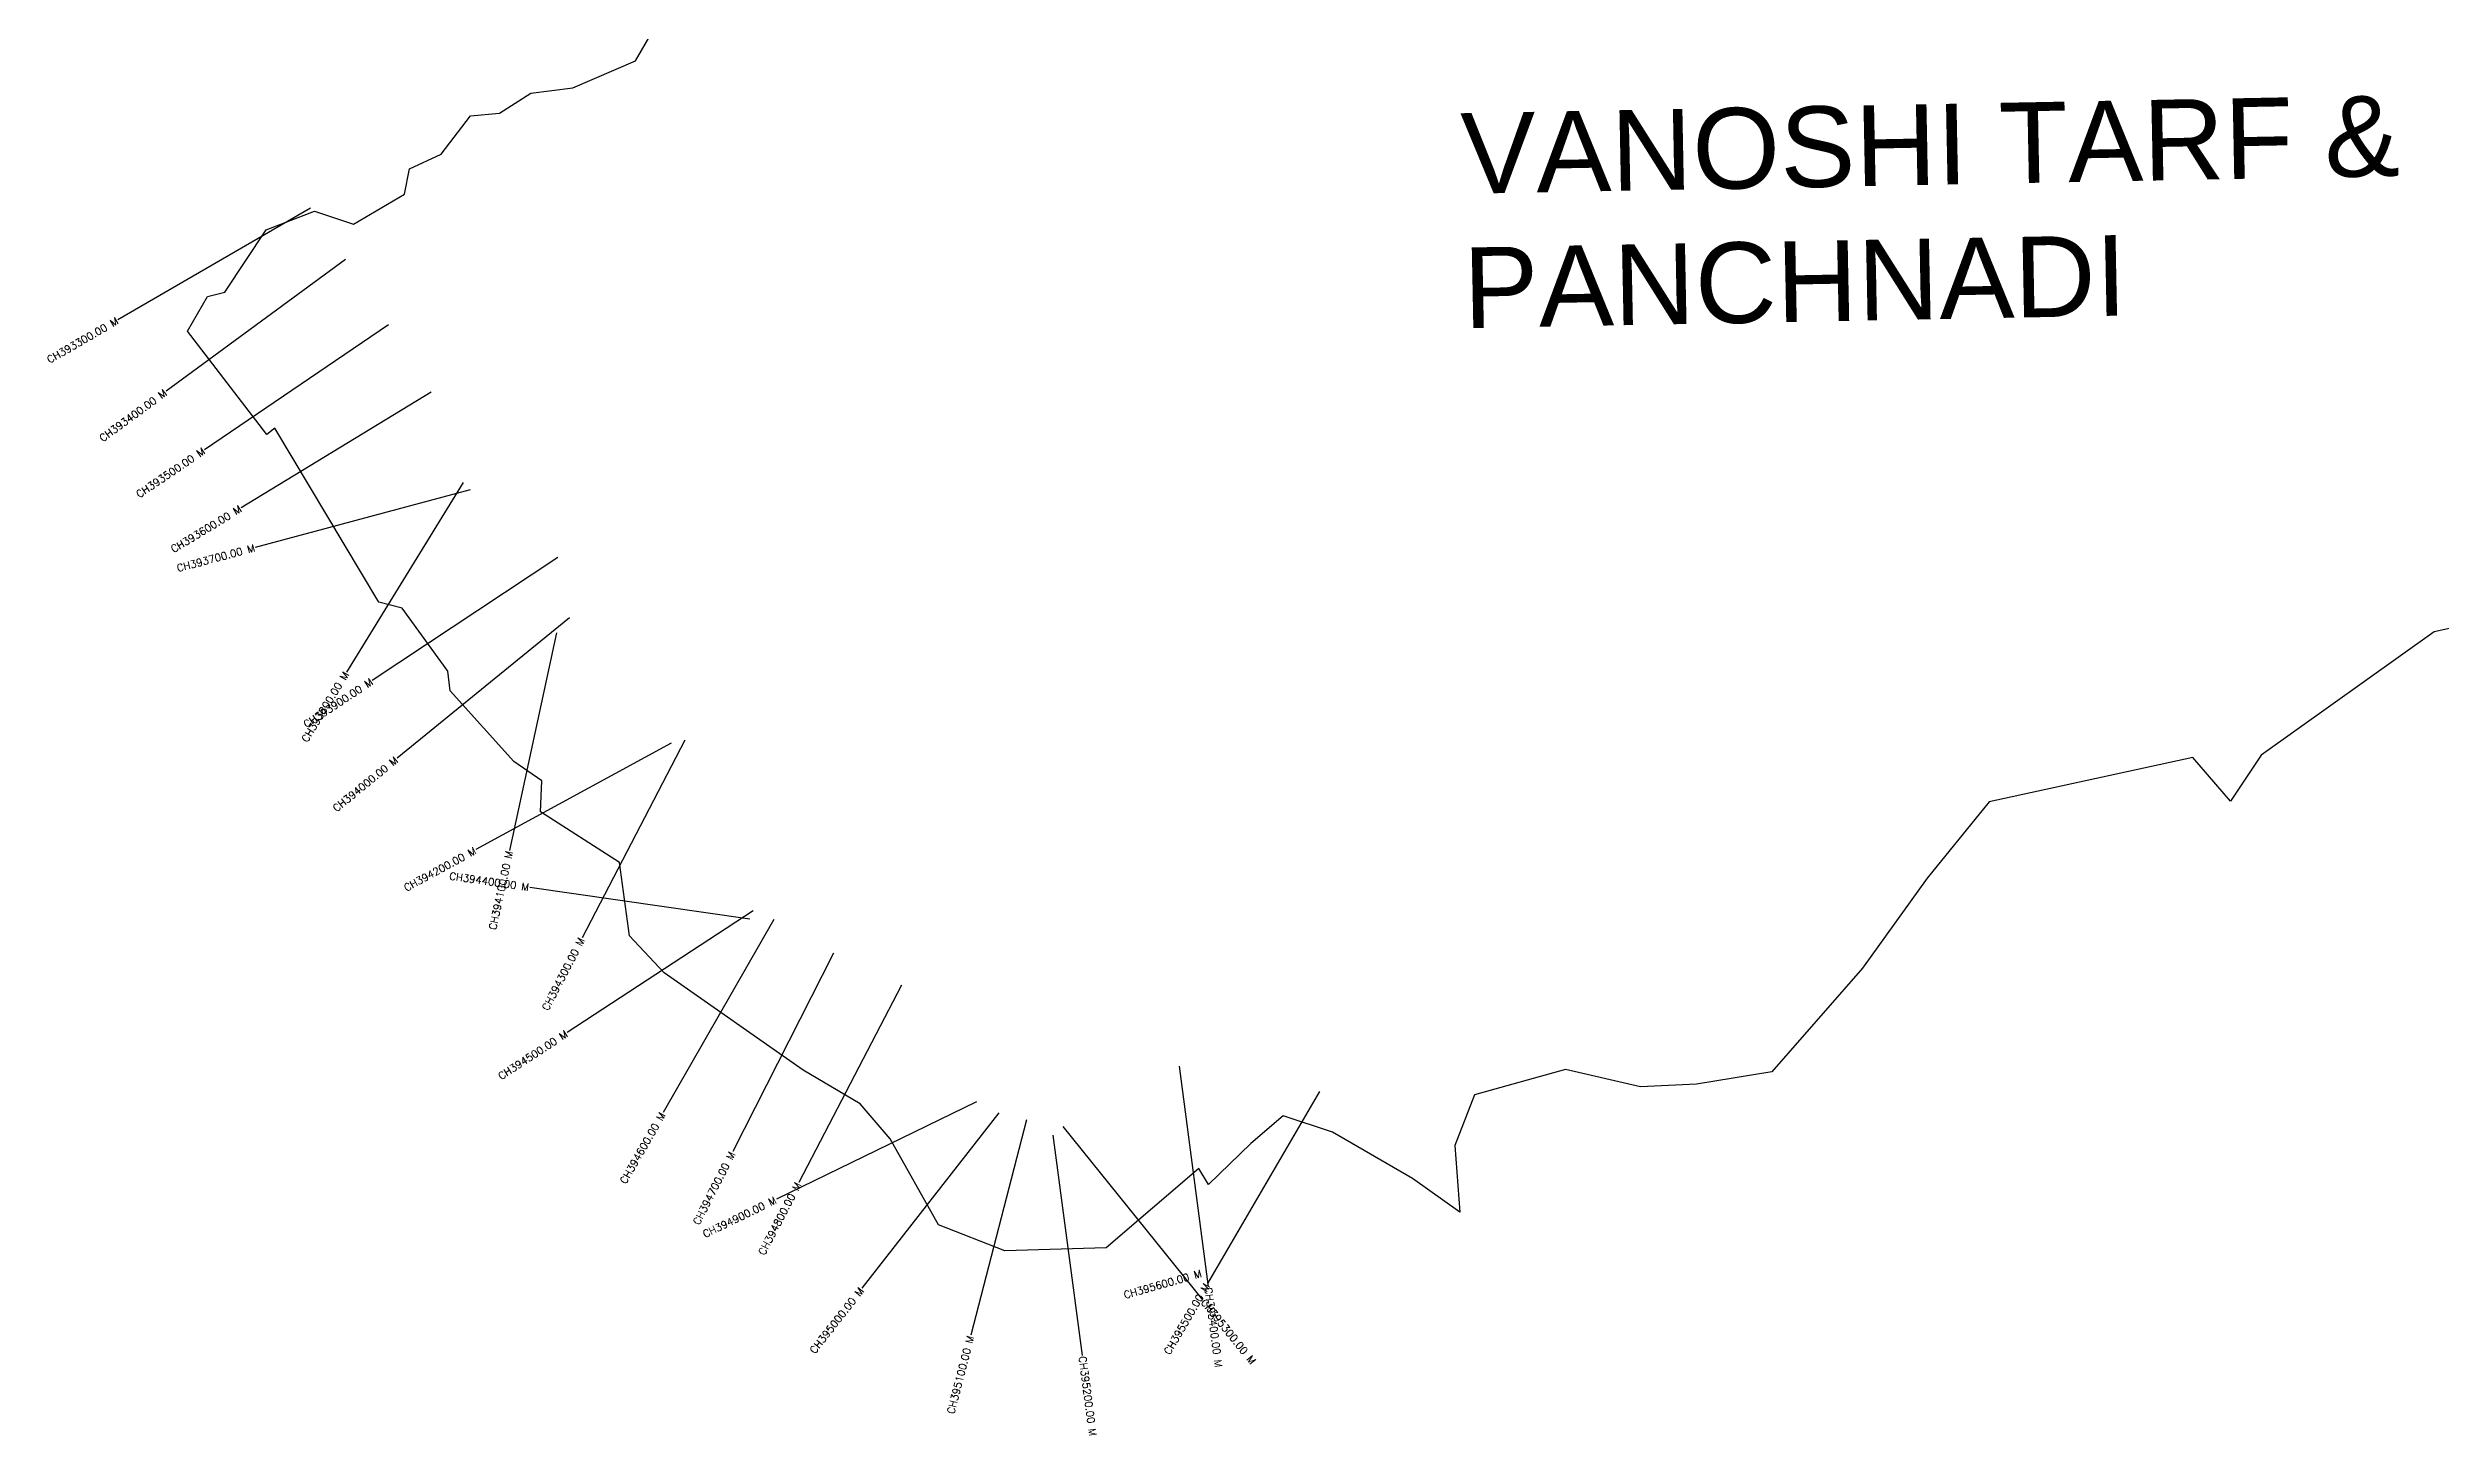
# Model space of a CAD drawing. Header units: feet. Extents: x 302313 to 307933, y 1946438 to 1951291.
# Drawn here: x 302313 to 305539, y 1946438 to 1948309 of the extents above; entities that cross this region are included whole.
import ezdxf
from ezdxf.enums import TextEntityAlignment as Align

# ---------------------------------------------------------------- set-up
doc = ezdxf.new("R2010")
doc.units = ezdxf.units.FT
doc.header["$MEASUREMENT"] = 0
for name, color, linetype in [('CS', 134, 'Continuous'), ('CSMark', 6, 'Continuous'), ('village', 3, 'Continuous'), ('VILLAGE NAME', 250, 'Continuous')]:
    doc.layers.add(name, color=color, linetype=linetype)
doc.styles.get("Standard").update_dxf_attribs({"font": 'simplex.shx'})

msp = doc.modelspace()

# ---------------------------------------------------------------- linework, layer by layer
at = {"layer": 'CS'}
for p, q in [((302667, 1948092.3), (302407.4, 1947941.9)), ((302714, 1948023.2), (302472.3, 1947845.5)), ((302772.3, 1947935.1), (302524.1, 1947766.6)), ((302829.7, 1947844.3), (302573.4, 1947688.3)), ((302872.9, 1947722.3), (302715.7, 1947466.8)), ((302882.4, 1947712.6), (302592.6, 1947634.8)), ((303000.4, 1947621.2), (302750.3, 1947455.5)), ((303016.4, 1947539.8), (302783.8, 1947350.4)), ((302998.8, 1947519.5), (302935.4, 1947226.3)), ((303153.4, 1947371), (302890.1, 1947227.3)), ((303171.6, 1947374.7), (303033.3, 1947108.5)), ((303259.6, 1947133.5), (302962.6, 1947176.4)), ((303263.9, 1947144.9), (303013, 1946980.5)), ((303291.8, 1947132.9), (303142.4, 1946872.8)), ((303372, 1947087.5), (303236.3, 1946820)), ((303464, 1947044.5), (303325.3, 1946778.5)), ((303838.1, 1946935.2), (303877.4, 1946637.8)), ((303564.8, 1946887.3), (303295.2, 1946755.8)), ((304027.6, 1946901.2), (303876.5, 1946642)), ((303595.3, 1946872.1), (303410.6, 1946635.7)), ((303632.6, 1946862.9), (303557.4, 1946572.5)), ((303667.9, 1946842.3), (303707.6, 1946545)), ((303681.4, 1946853.7), (303869.9, 1946620.3))]:
    msp.add_line(p, q, dxfattribs=at)
at = {"layer": 'village', "color": 3, "true_color": 0x00ff00}
msp.add_polyline3d([(305840.2, 1947589.6, 0), (305530.7, 1947520.9, 0), (305297.4, 1947354.8, 0), (305255.7, 1947292.6, 0), (305205, 1947351.4, 0), (304930.7, 1947291.5, 0), (304846.8, 1947188.6, 0), (304759.7, 1947067.2, 0), (304637.6, 1946927.8, 0), (304535.8, 1946910.8, 0), (304460.3, 1946907.4, 0), (304359.1, 1946930.9, 0), (304236.7, 1946896.4, 0), (304209.8, 1946828.1, 0), (304216.8, 1946738.1, 0), (304153, 1946783.5, 0), (304045.2, 1946846.1, 0), (303978.3, 1946868.1, 0), (303935, 1946830.7, 0), (303877.7, 1946775.7, 0), (303864.7, 1946797.2, 0), (303739.9, 1946690, 0), (303603.4, 1946686.3, 0), (303513.6, 1946721.4, 0), (303448.5, 1946837.2, 0), (303408.3, 1946884.5, 0), (303331.3, 1946929.9, 0), (303144, 1947061.2, 0), (303097.3, 1947111, 0), (303083.7, 1947210, 0), (302977, 1947278.3, 0), (302978.7, 1947320, 0), (302941, 1947345.9, 0), (302855.2, 1947441.2, 0), (302852.2, 1947468, 0), (302790.6, 1947553, 0), (302759.2, 1947561.2, 0), (302618.8, 1947795.6, 0), (302608.3, 1947787.3, 0), (302501, 1947926.3, 0), (302527.9, 1947973.3, 0), (302551.6, 1947979, 0), (302607.1, 1948063.3, 0), (302672.5, 1948088.2, 0), (302725.1, 1948071, 0), (302793.7, 1948111.3, 0), (302800.7, 1948145.5, 0), (302843.1, 1948165.4, 0), (302882.6, 1948217.1, 0), (302922, 1948220.7, 0), (302964.1, 1948247.6, 0), (303020.7, 1948254.6, 0), (303105.4, 1948291.1, 0), (303152.1, 1948371.5, 0)], dxfattribs=at)

# ---------------------------------------------------------------- texts
at = {"layer": 'CSMark'}
for s, rotation, p in [('CH393300.00 M', 30.0939, (302406.6, 1947941.4)), ('CH393400.00 M', 36.3389, (302471.5, 1947844.9)), ('CH393500.00 M', 34.1592, (302523.2, 1947766.1)), ('CH393600.00 M', 31.3383, (302572.6, 1947687.8)), ('CH393700.00 M', 15.0272, (302591.7, 1947634.6)), ('CH393800.00 M', 58.4092, (302715.2, 1947466)), ('CH393900.00 M', 33.5256, (302749.5, 1947454.9)), ('CH394000.00 M', 39.143, (302783, 1947349.8)), ('CH394200.00 M', 28.6255, (302889.2, 1947226.8)), ('CH394100.00 M', 77.7951, (302935.2, 1947225.3)), ('CH394400.00 M', 351.7941, (302961.6, 1947176.5)), ('CH394300.00 M', 62.555, (303032.9, 1947107.6)), ('CH394500.00 M', 33.2485, (303012.2, 1946979.9)), ('CH394600.00 M', 60.1342, (303141.9, 1946871.9)), ('CH394700.00 M', 63.1005, (303235.8, 1946819.1)), ('CH394800.00 M', 62.461, (303324.8, 1946777.6)), ('CH394900.00 M', 26.0031, (303294.3, 1946755.4)), ('CH395600.00 M', 16.025, (303868.1, 1946656.1)), ('CH395000.00 M', 52.011, (303410, 1946634.9)), ('CH395500.00 M', 59.7586, (303876, 1946641.2)), ('CH395100.00 M', 75.474, (303557.1, 1946571.5))]:
    msp.add_text(s, height=10, rotation=rotation, dxfattribs=at).set_placement(p, align=Align.MIDDLE_RIGHT)
for s, rotation, p in [('CH395300.00 M', 308.9287, (303870.6, 1946619.5)), ('CH395400.00 M', 277.5279, (303877.5, 1946636.8)), ('CH395200.00 M', 277.6167, (303707.8, 1946544))]:
    msp.add_text(s, height=10, rotation=rotation, dxfattribs=at).set_placement(p, align=Align.MIDDLE_LEFT)
at = {"layer": 'VILLAGE NAME', "insert": (304216.9, 1948220.4), "char_height": 108.748, "attachment_point": 1, "rotation": 1.1028}
msp.add_mtext_dynamic_manual_height_columns('{\\fArial|b0|i0|c0|p34;VANOSHI TARF & PANCHNADI}', width=1571.314, gutter_width=543.7, heights=[0], dxfattribs=at)

doc.saveas('drawing.dxf')
